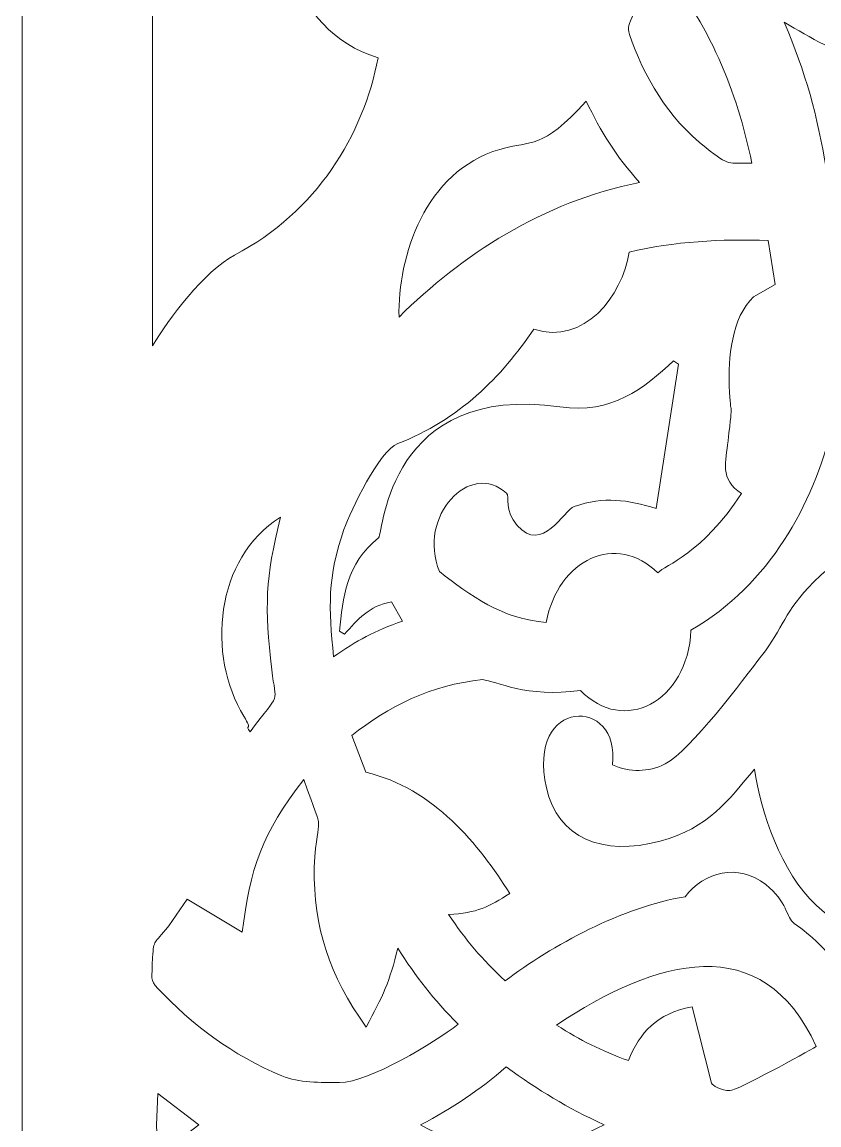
# Model space of a CAD drawing. Header units: millimetres. Extents: x -14.9 to 15.1, y 6.5 to 76.5.
# Drawn here: x -14.9 to -8.8, y 41.46 to 49.91 of the extents above; entities that cross this region are included whole.
import ezdxf

# ---------------------------------------------------------------- set-up
doc = ezdxf.new("R2010")
doc.units = ezdxf.units.MM
doc.header["$MEASUREMENT"] = 0
doc.layers.add('Layer 1', color=7, linetype='Continuous')

msp = doc.modelspace()

# ---------------------------------------------------------------- linework, layer by layer
at = {"layer": 'Layer 1', "color": 250, "lineweight": 9}
for points, knots in [([(-14.9024, 6.4618), (-14.9024, 6.4618), (15.0977, 6.4618), (15.0977, 6.4618), (15.0977, 6.4618), (15.0977, 6.4618), (15.0977, 76.4618), (15.0977, 76.4618), (15.0977, 76.4618), (15.0977, 76.4618), (-14.9024, 76.4618), (-14.9024, 76.4618), (-14.9024, 76.4618), (-14.9024, 76.4618), (-14.9024, 6.4618), (-14.9024, 6.4618)], [0, 0, 0, 0, 0.2, 0.2, 0.2, 0.2, 0.4, 0.4, 0.4, 0.4, 0.6, 0.6, 0.6, 0.6, 1, 1, 1, 1]), ([(-13.9049, 47.4283), (-13.7795, 47.6322), (-13.5081, 48.0017), (-13.2755, 48.1234), (-13.2755, 48.1234), (-12.6461, 48.4526), (-12.2915, 49.0411), (-12.177, 49.6339), (-12.177, 49.6339), (-12.8644, 49.8453), (-13.0615, 50.6695), (-12.6369, 51.2031), (-12.6369, 51.2031), (-12.5824, 50.4873), (-11.5829, 50.5668), (-11.6067, 51.2529), (-11.6067, 51.2529), (-11.6165, 51.539), (-11.8629, 51.7403), (-12.1257, 51.9041), (-12.1257, 51.9041), (-12.5804, 52.1876), (-13.0207, 52.1379), (-13.9049, 52.7681), (-13.9049, 52.7681), (-13.9049, 52.7681), (-13.9049, 47.4283), (-13.9049, 47.4283)], [0, 0, 0, 0, 0.125, 0.125, 0.125, 0.125, 0.25, 0.25, 0.25, 0.25, 0.375, 0.375, 0.375, 0.375, 0.5, 0.5, 0.5, 0.5, 0.625, 0.625, 0.625, 0.625, 0.75, 0.75, 0.75, 0.75, 1, 1, 1, 1]), ([(-10.0266, 50.361), (-9.639, 49.8917), (-9.4299, 49.385), (-9.3166, 48.8281), (-9.3166, 48.8281), (-9.5048, 48.8311), (-9.4815, 48.7989), (-9.6666, 48.944), (-9.6666, 48.944), (-9.9577, 49.1722), (-10.1479, 49.4972), (-10.2521, 49.813), (-10.2521, 49.813), (-10.2724, 49.8745), (-10.259, 49.8811), (-10.2228, 49.9705), (-10.2228, 49.9705), (-10.2228, 49.9705), (-10.0266, 50.361), (-10.0266, 50.361)], [0, 0, 0, 0, 0.166667, 0.166667, 0.166667, 0.166667, 0.333333, 0.333333, 0.333333, 0.333333, 0.5, 0.5, 0.5, 0.5, 0.666667, 0.666667, 0.666667, 0.666667, 1, 1, 1, 1]), ([(-9.069, 49.9073), (-8.6633, 49.6582), (-8.2502, 49.4854), (-7.7525, 49.3918), (-7.7525, 49.3918), (-7.7264, 49.073), (-7.6848, 48.8363), (-7.5984, 48.5231), (-7.5984, 48.5231), (-7.9685, 48.6056), (-8.3994, 48.7336), (-8.7485, 48.7842), (-8.7485, 48.7842), (-8.8128, 49.192), (-8.904, 49.5196), (-9.069, 49.9073)], [0, 0, 0, 0, 0.2, 0.2, 0.2, 0.2, 0.4, 0.4, 0.4, 0.4, 0.6, 0.6, 0.6, 0.6, 1, 1, 1, 1]), ([(-10.5837, 49.302), (-10.475, 49.0706), (-10.3562, 48.8802), (-10.1755, 48.6796), (-10.1755, 48.6796), (-10.9173, 48.5299), (-11.5376, 48.1248), (-12.017, 47.6482), (-12.017, 47.6482), (-12.0281, 48.1137), (-11.8184, 48.7633), (-11.2455, 48.9325), (-11.2455, 48.9325), (-10.9876, 49.0086), (-10.9354, 48.9195), (-10.5837, 49.302)], [0, 0, 0, 0, 0.2, 0.2, 0.2, 0.2, 0.4, 0.4, 0.4, 0.4, 0.6, 0.6, 0.6, 0.6, 1, 1, 1, 1]), ([(-11.7071, 45.6995), (-11.4739, 45.5171), (-11.2237, 45.3342), (-10.8901, 45.3106), (-10.8901, 45.3106), (-10.8006, 45.7955), (-10.351, 46.0024), (-10.0355, 45.6889), (-10.0355, 45.6889), (-9.979, 45.7518), (-9.695, 45.8336), (-9.3949, 46.2979), (-9.3949, 46.2979), (-9.565, 46.4021), (-9.5154, 46.5452), (-9.4982, 46.6996), (-9.4982, 46.6996), (-9.4571, 47.0661), (-9.4789, 46.8348), (-9.4895, 47.1198), (-9.4895, 47.1198), (-9.497, 47.3192), (-9.4726, 47.6494), (-9.3025, 47.8028), (-9.3025, 47.8028), (-9.3025, 47.8028), (-9.1378, 47.8985), (-9.1378, 47.8985), (-9.1378, 47.8985), (-9.1378, 47.8985), (-9.1915, 48.2339), (-9.1915, 48.2339), (-9.1915, 48.2339), (-9.5481, 48.2483), (-9.9115, 48.2278), (-10.2552, 48.1448), (-10.2552, 48.1448), (-10.3109, 47.8066), (-10.598, 47.4307), (-10.9862, 47.5558), (-10.9862, 47.5558), (-11.2283, 47.1929), (-11.5617, 46.8579), (-12.0273, 46.6793), (-12.0273, 46.6793), (-12.165, 46.6263), (-12.3862, 46.1704), (-12.4387, 46.021), (-12.4387, 46.021), (-12.5652, 45.6583), (-12.5566, 45.4228), (-12.5178, 45.0471), (-12.5178, 45.0471), (-12.3446, 45.1699), (-12.2023, 45.247), (-11.99, 45.3203), (-11.99, 45.3203), (-11.99, 45.3203), (-12.074, 45.4681), (-12.074, 45.4681), (-12.074, 45.4681), (-12.2533, 45.4344), (-12.3291, 45.3335), (-12.4352, 45.2204), (-12.4352, 45.2204), (-12.4352, 45.2204), (-12.4719, 45.243), (-12.4719, 45.243), (-12.4719, 45.243), (-12.449, 45.4973), (-12.4212, 45.7617), (-12.173, 45.9578), (-12.173, 45.9578), (-12.1377, 46.0109), (-12.0941, 47.1471), (-10.7854, 46.9602), (-10.7854, 46.9602), (-10.3881, 46.9034), (-10.1405, 47.1024), (-9.9147, 47.3142), (-9.9147, 47.3142), (-9.9147, 47.3142), (-9.8774, 47.2874), (-9.8774, 47.2874), (-9.8774, 47.2874), (-9.8774, 47.2874), (-10.049, 46.1825), (-10.049, 46.1825), (-10.049, 46.1825), (-10.2707, 46.2501), (-10.4417, 46.2763), (-10.6767, 46.1975), (-10.6767, 46.1975), (-10.7561, 46.1711), (-10.9176, 45.8306), (-11.1139, 46.0535), (-11.1139, 46.0535), (-11.2108, 46.1636), (-11.1689, 46.2763), (-11.1939, 46.2994), (-11.1939, 46.2994), (-11.469, 46.5544), (-11.8815, 46.1245), (-11.7071, 45.6995)], [0, 0, 0, 0, 0.037037, 0.037037, 0.037037, 0.037037, 0.074074, 0.074074, 0.074074, 0.074074, 0.111111, 0.111111, 0.111111, 0.111111, 0.148148, 0.148148, 0.148148, 0.148148, 0.185185, 0.185185, 0.185185, 0.185185, 0.222222, 0.222222, 0.222222, 0.222222, 0.259259, 0.259259, 0.259259, 0.259259, 0.296296, 0.296296, 0.296296, 0.296296, 0.333333, 0.333333, 0.333333, 0.333333, 0.37037, 0.37037, 0.37037, 0.37037, 0.407407, 0.407407, 0.407407, 0.407407, 0.444444, 0.444444, 0.444444, 0.444444, 0.481481, 0.481481, 0.481481, 0.481481, 0.518519, 0.518519, 0.518519, 0.518519, 0.555556, 0.555556, 0.555556, 0.555556, 0.592593, 0.592593, 0.592593, 0.592593, 0.62963, 0.62963, 0.62963, 0.62963, 0.666667, 0.666667, 0.666667, 0.666667, 0.703704, 0.703704, 0.703704, 0.703704, 0.740741, 0.740741, 0.740741, 0.740741, 0.777778, 0.777778, 0.777778, 0.777778, 0.814815, 0.814815, 0.814815, 0.814815, 0.851852, 0.851852, 0.851852, 0.851852, 0.888889, 0.888889, 0.888889, 0.888889, 0.925926, 0.925926, 0.925926, 0.925926, 1, 1, 1, 1]), ([(-8.7052, 46.7981), (-8.4338, 46.5218), (-8.155, 46.2972), (-7.8107, 46.083), (-7.8107, 46.083), (-8.2634, 46.0347), (-8.54, 45.9223), (-8.8432, 45.6189), (-8.8432, 45.6189), (-9.071, 45.3915), (-9.0736, 45.2708), (-9.242, 45.0542), (-9.242, 45.0542), (-9.3771, 44.8803), (-9.7902, 44.3226), (-9.9795, 44.2272), (-9.9795, 44.2272), (-10.1118, 44.1609), (-10.2472, 44.1607), (-10.3832, 44.2189), (-10.3832, 44.2189), (-10.3183, 44.7478), (-11.0464, 44.7393), (-10.8889, 44.0424), (-10.8889, 44.0424), (-10.8026, 43.6608), (-10.4606, 43.5151), (-10.0171, 43.6354), (-10.0171, 43.6354), (-9.6462, 43.7362), (-9.4976, 43.9467), (-9.2956, 44.1873), (-9.2956, 44.1873), (-9.2477, 43.8548), (-9.096, 43.4006), (-8.8223, 43.1421), (-8.8223, 43.1421), (-8.5021, 42.8394), (-8.0959, 42.8265), (-7.6472, 42.928), (-7.6472, 42.928), (-7.6472, 42.928), (-7.2525, 43.0579), (-7.2525, 43.0579), (-7.2525, 43.0579), (-7.0976, 42.9518), (-6.9564, 42.8859), (-6.7619, 42.8404), (-6.7619, 42.8404), (-6.7209, 42.6372), (-6.6761, 42.4915), (-6.5846, 42.3004), (-6.5846, 42.3004), (-6.5846, 42.3004), (-7.1693, 41.8158), (-7.1693, 41.8158), (-7.1693, 41.8158), (-7.1693, 41.8158), (-7.1736, 42.4409), (-7.1736, 42.4409), (-7.1736, 42.4409), (-7.4346, 42.385), (-7.5835, 42.3145), (-7.7126, 42.0836), (-7.7126, 42.0836), (-7.9307, 42.0312), (-8.0767, 41.8677), (-8.1553, 41.7008), (-8.1553, 41.7008), (-8.1553, 41.7008), (-8.2009, 41.6989), (-8.2009, 41.6989), (-8.2009, 41.6989), (-8.2904, 42.0308), (-8.2637, 41.8571), (-8.1745, 42.1976), (-8.1745, 42.1976), (-8.1177, 42.4149), (-8.1091, 42.5844), (-8.0959, 42.806), (-8.0959, 42.806), (-8.3303, 42.8015), (-8.5024, 42.8229), (-8.651, 42.6761), (-8.651, 42.6761), (-8.748, 42.801), (-8.8535, 42.9099), (-8.9927, 43.0054), (-8.9927, 43.0054), (-9.0512, 43.0452), (-9.046, 43.1748), (-9.2098, 43.3028), (-9.2098, 43.3028), (-9.4221, 43.4685), (-9.6803, 43.4015), (-9.8275, 43.209), (-9.8275, 43.209), (-10.2988, 43.1343), (-10.8519, 42.8349), (-11.2034, 42.5653), (-11.2034, 42.5653), (-11.3867, 42.7353), (-11.5032, 42.875), (-11.6374, 43.073), (-11.6374, 43.073), (-11.4191, 43.0848), (-11.3282, 43.1329), (-11.1692, 43.234), (-11.1692, 43.234), (-11.4002, 43.6031), (-11.7536, 44.0452), (-12.2717, 44.1621), (-12.2717, 44.1621), (-12.2717, 44.1621), (-12.3793, 44.4431), (-12.3793, 44.4431), (-12.3793, 44.4431), (-12.0981, 44.667), (-11.7734, 44.8312), (-11.3792, 44.872), (-11.3792, 44.872), (-11.2722, 44.8642), (-11.0456, 44.7278), (-10.6273, 44.7898), (-10.6273, 44.7898), (-10.3008, 44.4464), (-9.8071, 44.7), (-9.7822, 45.2496), (-9.7822, 45.2496), (-9.1748, 45.606), (-8.8507, 46.2133), (-8.7052, 46.7981)], [0, 0, 0, 0, 0.029412, 0.029412, 0.029412, 0.029412, 0.058824, 0.058824, 0.058824, 0.058824, 0.088235, 0.088235, 0.088235, 0.088235, 0.117647, 0.117647, 0.117647, 0.117647, 0.147059, 0.147059, 0.147059, 0.147059, 0.176471, 0.176471, 0.176471, 0.176471, 0.205882, 0.205882, 0.205882, 0.205882, 0.235294, 0.235294, 0.235294, 0.235294, 0.264706, 0.264706, 0.264706, 0.264706, 0.294118, 0.294118, 0.294118, 0.294118, 0.323529, 0.323529, 0.323529, 0.323529, 0.352941, 0.352941, 0.352941, 0.352941, 0.382353, 0.382353, 0.382353, 0.382353, 0.411765, 0.411765, 0.411765, 0.411765, 0.441176, 0.441176, 0.441176, 0.441176, 0.470588, 0.470588, 0.470588, 0.470588, 0.5, 0.5, 0.5, 0.5, 0.529412, 0.529412, 0.529412, 0.529412, 0.558824, 0.558824, 0.558824, 0.558824, 0.588235, 0.588235, 0.588235, 0.588235, 0.617647, 0.617647, 0.617647, 0.617647, 0.647059, 0.647059, 0.647059, 0.647059, 0.676471, 0.676471, 0.676471, 0.676471, 0.705882, 0.705882, 0.705882, 0.705882, 0.735294, 0.735294, 0.735294, 0.735294, 0.764706, 0.764706, 0.764706, 0.764706, 0.794118, 0.794118, 0.794118, 0.794118, 0.823529, 0.823529, 0.823529, 0.823529, 0.852941, 0.852941, 0.852941, 0.852941, 0.882353, 0.882353, 0.882353, 0.882353, 0.911765, 0.911765, 0.911765, 0.911765, 0.941176, 0.941176, 0.941176, 0.941176, 1, 1, 1, 1]), ([(-12.9243, 46.115), (-13.0414, 45.646), (-13.0466, 45.4318), (-12.9918, 44.9481), (-12.9918, 44.9481), (-12.9573, 44.67), (-12.9163, 44.7957), (-13.1564, 44.4716), (-13.1564, 44.4716), (-13.2058, 44.5364), (-13.1295, 44.4692), (-13.2055, 44.5927), (-13.2055, 44.5927), (-13.4889, 45.054), (-13.4275, 45.8044), (-12.9243, 46.115)], [0, 0, 0, 0, 0.2, 0.2, 0.2, 0.2, 0.4, 0.4, 0.4, 0.4, 0.6, 0.6, 0.6, 0.6, 1, 1, 1, 1]), ([(-13.9049, 42.7437), (-13.8894, 42.8969), (-13.8989, 42.8314), (-13.7798, 42.9858), (-13.7798, 42.9858), (-13.7798, 42.9858), (-13.6395, 43.1897), (-13.6395, 43.1897), (-13.6395, 43.1897), (-13.6395, 43.1897), (-13.2167, 42.9375), (-13.2167, 42.9375), (-13.2167, 42.9375), (-13.159, 43.4185), (-13.0686, 43.6959), (-12.7456, 44.1063), (-12.7456, 44.1063), (-12.5758, 43.6292), (-12.6398, 43.8986), (-12.6662, 43.436), (-12.6662, 43.436), (-12.6728, 42.9702), (-12.5508, 42.6099), (-12.2691, 42.2118), (-12.2691, 42.2118), (-12.1415, 42.4442), (-12.0861, 42.5627), (-12.027, 42.8156), (-12.027, 42.8156), (-11.8873, 42.5953), (-11.7556, 42.4253), (-11.5651, 42.2323), (-11.5651, 42.2323), (-11.7496, 42.0918), (-12.2393, 41.789), (-12.4722, 41.7866), (-12.4722, 41.7866), (-12.6168, 41.7852), (-12.7838, 41.7845), (-12.9146, 41.8382), (-12.9146, 41.8382), (-13.2895, 41.9928), (-13.6091, 42.2354), (-13.863, 42.5076), (-13.863, 42.5076), (-13.9276, 42.5766), (-13.9049, 42.5729), (-13.9049, 42.7437)], [0, 0, 0, 0, 0.076923, 0.076923, 0.076923, 0.076923, 0.153846, 0.153846, 0.153846, 0.153846, 0.230769, 0.230769, 0.230769, 0.230769, 0.307692, 0.307692, 0.307692, 0.307692, 0.384615, 0.384615, 0.384615, 0.384615, 0.461538, 0.461538, 0.461538, 0.461538, 0.538462, 0.538462, 0.538462, 0.538462, 0.615385, 0.615385, 0.615385, 0.615385, 0.692308, 0.692308, 0.692308, 0.692308, 0.769231, 0.769231, 0.769231, 0.769231, 0.846154, 0.846154, 0.846154, 0.846154, 1, 1, 1, 1]), ([(-10.8118, 42.2264), (-10.0515, 42.7367), (-9.2334, 42.9662), (-8.8234, 42.0624), (-8.8234, 42.0624), (-8.9069, 42.0147), (-9.4259, 41.7251), (-9.4844, 41.7248), (-9.4844, 41.7248), (-9.5475, 41.7246), (-9.6227, 41.7656), (-9.6247, 41.7805), (-9.6247, 41.7805), (-9.6247, 41.7805), (-9.7736, 42.3666), (-9.7736, 42.3666), (-9.7736, 42.3666), (-10.0458, 42.3148), (-10.1749, 42.1703), (-10.2607, 41.9544), (-10.2607, 41.9544), (-10.4778, 42.0331), (-10.6224, 42.1069), (-10.8118, 42.2264)], [0, 0, 0, 0, 0.142857, 0.142857, 0.142857, 0.142857, 0.285714, 0.285714, 0.285714, 0.285714, 0.428571, 0.428571, 0.428571, 0.428571, 0.571429, 0.571429, 0.571429, 0.571429, 0.714286, 0.714286, 0.714286, 0.714286, 1, 1, 1, 1]), ([(-10.446, 41.4621), (-10.7358, 41.3272), (-10.9475, 41.1988), (-11.1971, 41.0182), (-11.1971, 41.0182), (-11.4019, 41.1943), (-11.601, 41.3334), (-11.8537, 41.4621), (-11.8537, 41.4621), (-11.601, 41.5907), (-11.4019, 41.7298), (-11.1971, 41.9059), (-11.1971, 41.9059), (-10.9469, 41.7248), (-10.7363, 41.5971), (-10.446, 41.4621), (-10.446, 41.4621), (-10.446, 41.4621), (-10.446, 41.4621), (-10.446, 41.4621)], [0, 0, 0, 0, 0.166667, 0.166667, 0.166667, 0.166667, 0.333333, 0.333333, 0.333333, 0.333333, 0.5, 0.5, 0.5, 0.5, 0.666667, 0.666667, 0.666667, 0.666667, 1, 1, 1, 1]), ([(-13.8742, 41.4632), (-13.8742, 41.4632), (-13.8627, 41.2231), (-13.8627, 41.2231), (-13.8627, 41.2231), (-13.8627, 41.2231), (-13.5486, 41.463), (-13.5486, 41.463), (-13.5486, 41.463), (-13.5486, 41.463), (-13.5483, 41.463), (-13.5483, 41.463), (-13.5483, 41.463), (-13.5483, 41.463), (-13.5486, 41.4632), (-13.5486, 41.4632), (-13.5486, 41.4632), (-13.5486, 41.4632), (-13.5483, 41.4632), (-13.5483, 41.4632), (-13.5483, 41.4632), (-13.5483, 41.4632), (-13.5486, 41.4632), (-13.5486, 41.4632), (-13.5486, 41.4632), (-13.5486, 41.4632), (-13.8627, 41.7032), (-13.8627, 41.7032), (-13.8627, 41.7032), (-13.8627, 41.7032), (-13.8742, 41.4632), (-13.8742, 41.4632)], [0, 0, 0, 0, 0.111111, 0.111111, 0.111111, 0.111111, 0.222222, 0.222222, 0.222222, 0.222222, 0.333333, 0.333333, 0.333333, 0.333333, 0.444444, 0.444444, 0.444444, 0.444444, 0.555556, 0.555556, 0.555556, 0.555556, 0.666667, 0.666667, 0.666667, 0.666667, 0.777778, 0.777778, 0.777778, 0.777778, 1, 1, 1, 1])]:
    msp.add_open_spline(points, degree=3, knots=knots, dxfattribs=at)

doc.saveas('drawing.dxf')
